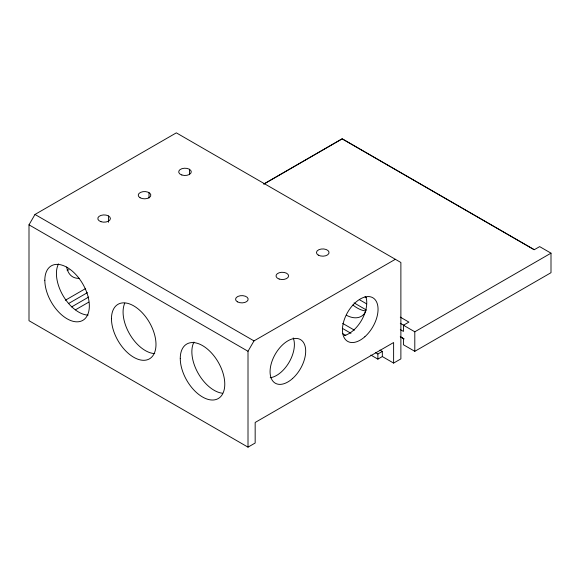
<?xml version="1.0" encoding="UTF-8"?>
<svg xmlns="http://www.w3.org/2000/svg" width="580" height="580" viewBox="0 0 580 580"><rect width="100%" height="100%" fill="white"/><g stroke="black" fill="none" stroke-linecap="round" stroke-linejoin="round"><path stroke-width="0.87" d="M393.617 363.08L393.617 342.526L255.164 422.465L255.164 443.018L248.008 447.151L29 320.704L29 224.83L34.988 214.462L176.334 132.849L400.882 262.493L400.882 358.889L393.617 363.08L382.329 356.562L377.877 359.136L370.837 355.069M248.008 447.151L248.008 351.27L253.996 340.902L395.35 259.296M263.893 183.954L342.164 138.765L534.165 249.61M263.849 184.099L342.164 138.888L534.202 249.755L539.654 246.616L551 253.163L551 272.694L414.801 351.328L403.455 344.774L403.455 338.611L400.316 336.799M65.337 300.251L85.63 288.536M68.694 303.456L87.42 292.639M71.579 306.929L88.747 297.011M75.48 309.814L88.747 302.151M400.316 329.599L403.455 331.412L403.455 325.242L408.9 322.103L400.28 317.122M403.455 325.242L414.801 331.796L551 253.163M375.528 352.64L377.877 353.996L382.329 351.422L382.329 356.562M365.008 296.757L366.575 297.663M359.52 299.758L366.575 303.833M400.28 323.292L404.195 325.554M354.083 302.905L366.618 310.148M400.28 336.654L404.195 338.916M342.693 323.401L354.416 330.172M342.338 328.338L350.965 333.319M379.973 350.066L382.329 351.422M342.693 333.681L345.818 335.486M34.988 214.462L253.996 340.902M29 224.83L248.008 351.27M414.801 331.796L414.801 351.328M377.877 353.996L377.877 359.136M189.442 169.273L189.442 174.681M148.995 192.625L148.995 198.026M108.554 215.977L108.554 222.278M366.154 297.786A25.179 14.536 -60 0 1 344.346 335.552M293.212 337.915A25.179 14.536 -60 0 1 289.181 362.145A25.179 14.536 -60 0 1 270.215 377.754M79.097 278.335A31.472 18.168 -60 0 1 66.642 267.025M222.64 393.254A31.472 18.168 60 0 1 198.041 373.085A31.472 18.168 60 0 1 193.952 342.091M68.94 269.794A31.472 18.168 -60 0 1 67.091 270.186M365.712 311.583A31.472 18.168 60 0 1 346.369 315.23M154.737 353.597A31.472 18.168 60 0 1 129.942 334.558A31.472 18.168 60 0 1 124.765 303.173M88.095 315.121A31.472 18.168 60 0 1 62.952 295.488A31.472 18.168 60 0 1 58.515 263.893M365.777 310.967A31.472 18.168 60 0 1 352.908 305M181.844 174.993A6.293 3.632 0 0 0 191.284 171.847A6.293 3.632 0 0 0 181.844 168.7A6.293 3.632 0 0 0 181.844 174.993M180.264 358.447A31.472 18.168 60 0 0 213.65 399.975A31.472 18.168 60 0 0 213.65 355.467A31.472 18.168 60 0 0 180.264 358.447M318.304 255.12A6.293 3.632 0 0 0 328.838 253.496A6.293 3.632 0 0 0 321.124 249.045A6.293 3.632 0 0 0 318.304 255.12M237.416 301.825A6.293 3.632 0 0 0 247.95 300.193A6.293 3.632 0 0 0 240.243 295.742A6.293 3.632 0 0 0 237.416 301.825M279.168 279.052A6.293 3.632 0 0 0 288.608 275.906A6.293 3.632 0 0 0 279.168 272.76A6.293 3.632 0 0 0 279.168 279.052M44.827 280.256A31.472 18.168 60 0 0 78.213 321.777A31.472 18.168 60 0 0 78.213 277.269A31.472 18.168 60 0 0 44.827 280.256M111.476 318.732A31.472 18.168 60 0 0 144.855 360.26A31.472 18.168 60 0 0 144.855 315.745A31.472 18.168 60 0 0 111.476 318.732M292.494 378.595A25.179 14.536 -60 0 0 300.476 339.59A25.179 14.536 -60 0 0 270.686 366.002A25.179 14.536 -60 0 0 292.494 378.595M364.856 336.755A25.179 14.536 -60 0 0 372.838 297.75A25.179 14.536 -60 0 0 343.048 324.162A25.179 14.536 -60 0 0 364.856 336.755M140.092 197.765A6.293 3.632 0 0 0 150.626 196.134A6.293 3.632 0 0 0 142.919 191.683A6.293 3.632 0 0 0 140.092 197.765M100.956 221.69A6.293 3.632 0 0 0 110.396 218.544A6.293 3.632 0 0 0 100.956 215.398A6.293 3.632 0 0 0 100.956 221.69"/></g></svg>
